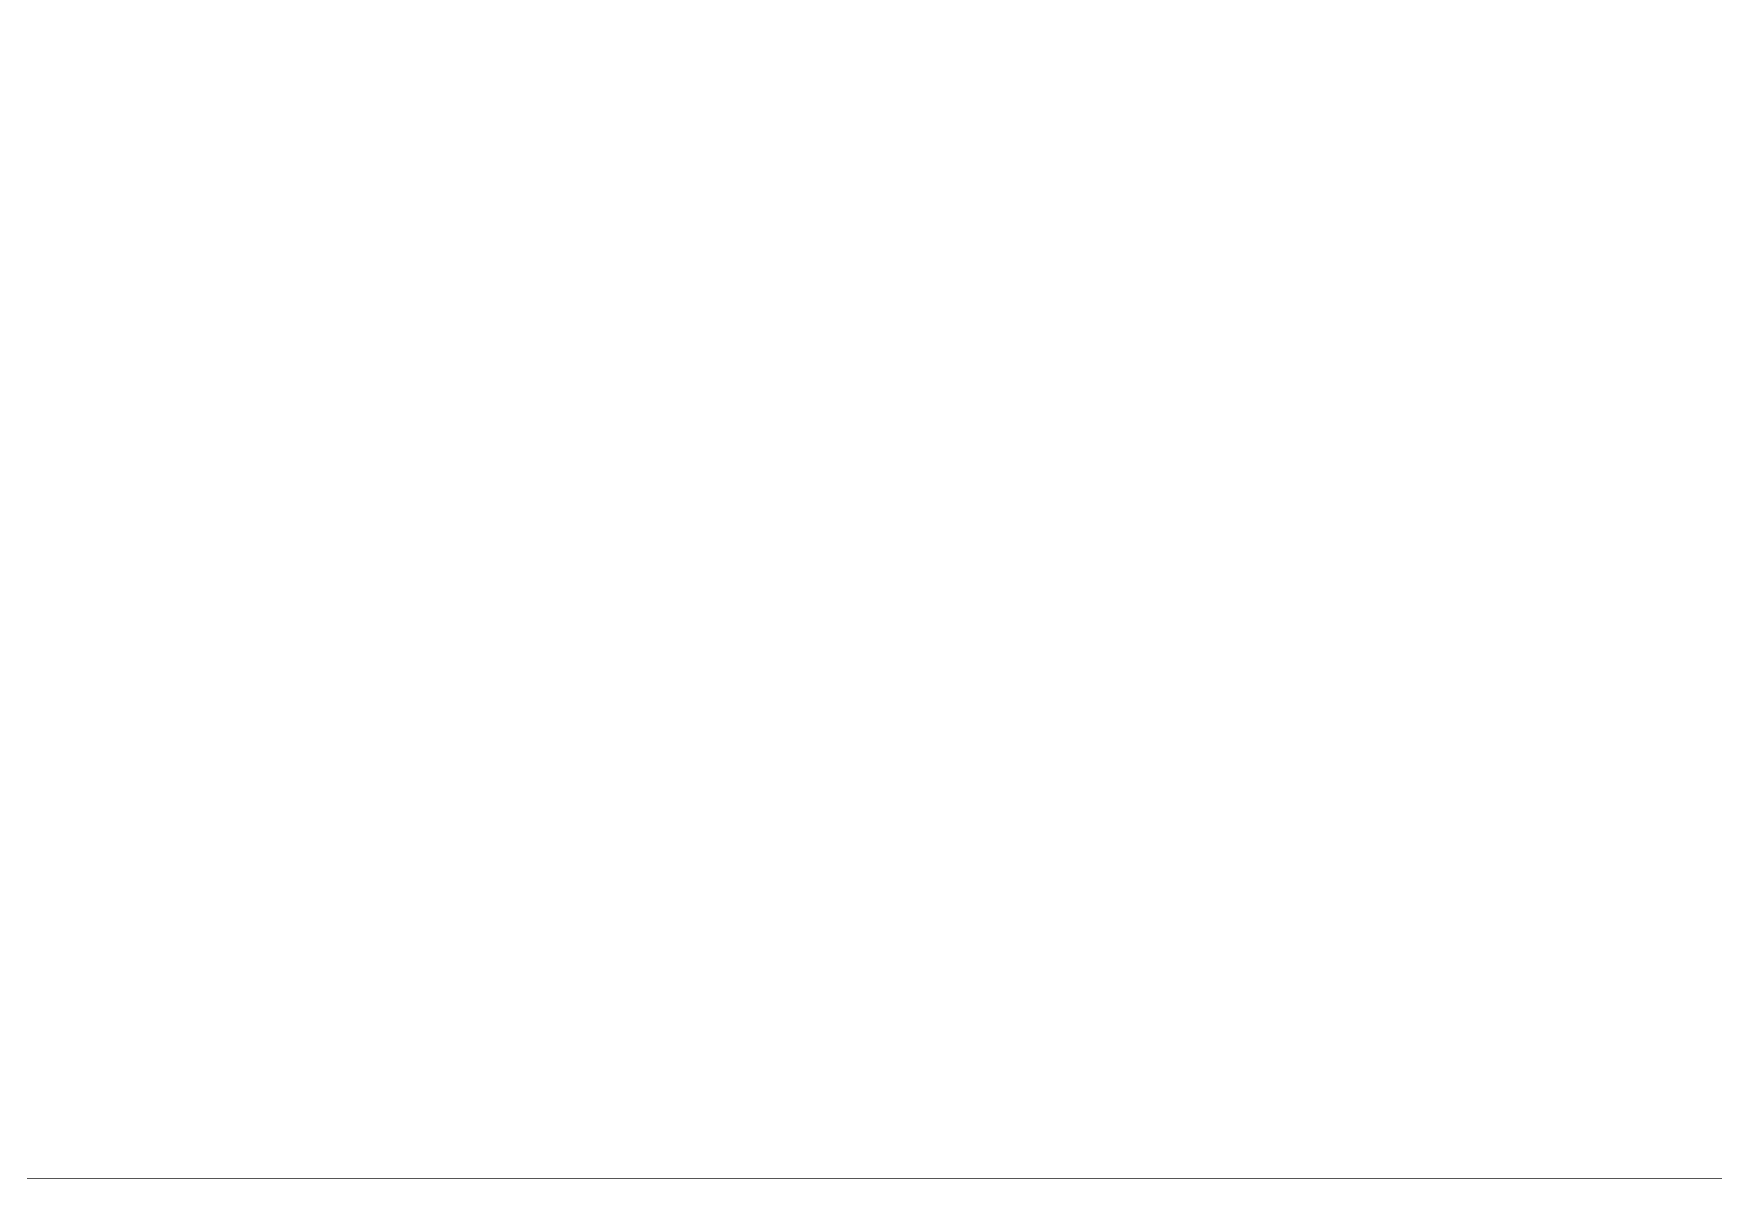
# Model space of a CAD drawing. Header units: millimetres. Extents: x 2163745 to 2518004, y -1043843 to -896215.
# Drawn here: x 2424799 to 2477343, y -1043843 to -1008084 of the extents above; entities that cross this region are included whole.
import ezdxf
from ezdxf.enums import TextEntityAlignment as Align

# ---------------------------------------------------------------- set-up
doc = ezdxf.new("R2010")
doc.units = ezdxf.units.MM
doc.header["$LTSCALE"] = 250
doc.header["$MEASUREMENT"] = 0
doc.linetypes.add('HIDDEN', pattern=[0.375, 0.25, -0.125])
doc.layers.get('0').update_dxf_attribs({"lineweight": 20})
doc.layers.get('DEFPOINTS').update_dxf_attribs({"color": 185, "lineweight": 20})
for name, color, linetype in [('BORDER', 3, 'Continuous'), ('CDC.03.BORDER', 3, 'Continuous'), ('CDC.05.STEEL', 4, 'Continuous'), ('CDC.06.TEXT', 2, 'Continuous'), ('CDC.10.HATCH', 9, 'Continuous'), ('CDC.11.NOTE', 8, 'Continuous'), ('KCS_BORDER', 3, 'Continuous'), ('KCS_DIM', 1, 'Continuous'), ('KCS_HATCH', 201, 'Continuous'), ('KCS_STEEL', 4, 'Continuous'), ('KCS_TEXT', 2, 'Continuous'), ('S-_DDIM----_D-', 12, 'Continuous')]:
    doc.layers.add(name, color=color, linetype=linetype)
doc.layers.add('TEXT', color=3, linetype='Continuous', lineweight=15)
doc.styles.add('ARIAL', font='arial.ttf', dxfattribs={"width": 0.85})
doc.styles.add('KCS_SMTEXT', font='arial.ttf', dxfattribs={"width": 0.7})
doc.dimstyles.new('KCS_DIM100', dxfattribs={"dimscale": 4, "dimtxt": 62.5, "dimasz": 40, "dimexe": 30, "dimexo": 0, "dimgap": 25, "dimtad": 1, "dimdec": 0, "dimzin": 13, "dimdsep": 46, "dimtxsty": 'KCS_SMTEXT', "dimblk": 'ARCHTICK', "dimcen": 0, "dimdle": 25, "dimclrd": 1, "dimclre": 1, "dimclrt": 2, "dimadec": 0, "dimazin": 0, "dimtfac": 1, "dimtdec": 0, "dimtix": 1, "dimtmove": 2, "dimatfit": 3, "dimfxl": 1, "dimtolj": 1, "dimtzin": 13, "dimarcsym": 0})

# ---------------------------------------------------------------- blocks, each defined once
blk = doc.blocks.new('_ARCHTICK')
at = {"color": 0, "linetype": 'ByBlock', "ltscale": 4, "const_width": 0.15}
blk.add_lwpolyline([(-0.5, -0.5), (0.5, 0.5)], dxfattribs=at)
blk = doc.blocks.new('*D394')
at = {"layer": 'DEFPOINTS', "color": 0, "transparency": 16777216}
for p in [(2429851, -1013245), (2431078, -1013245), (2431078, -1015463)]:
    blk.add_point(p, dxfattribs=at)
at = {"layer": 'KCS_DIM', "color": 1, "lineweight": -2, "transparency": 16777216}
for p, q in [((2431078, -1013245), (2429731, -1013245)), ((2429851, -1015563), (2429851, -1013145)), ((2431078, -1015463), (2429731, -1015463))]:
    blk.add_line(p, q, dxfattribs=at)
at = {"layer": 'KCS_DIM', "color": 1, "lineweight": -2, "transparency": 16777216, "xscale": 160, "yscale": 160, "zscale": 160}
for p, rotation in [((2429851, -1013245), 90), ((2429851, -1015463), 270)]:
    blk.add_blockref('_ARCHTICK', p, dxfattribs=dict(at, rotation=rotation))
at = {"layer": 'KCS_DIM', "color": 2, "transparency": 16777216, "insert": (2429621, -1014354), "char_height": 250, "attachment_point": 5, "rotation": 90, "style": 'KCS_SMTEXT'}
blk.add_mtext('\\A1;{\\C2;CAO}', dxfattribs=at)
blk = doc.blocks.new('*D395')
at = {"layer": 'DEFPOINTS', "color": 0, "transparency": 16777216}
for p in [(2430523, -1013245), (2431078, -1013245), (2431078, -1014156)]:
    blk.add_point(p, dxfattribs=at)
at = {"layer": 'KCS_DIM', "color": 1, "lineweight": -2, "transparency": 16777216}
for p, q in [((2431078, -1013245), (2430403, -1013245)), ((2430523, -1014256), (2430523, -1013145)), ((2431078, -1014156), (2430403, -1014156))]:
    blk.add_line(p, q, dxfattribs=at)
at = {"layer": 'KCS_DIM', "color": 1, "lineweight": -2, "transparency": 16777216, "xscale": 160, "yscale": 160, "zscale": 160}
for p, rotation in [((2430523, -1013245), 90), ((2430523, -1014156), 270)]:
    blk.add_blockref('_ARCHTICK', p, dxfattribs=dict(at, rotation=rotation))
at = {"layer": 'KCS_DIM', "color": 2, "transparency": 16777216, "insert": (2430190, -1012648), "char_height": 250, "attachment_point": 5, "rotation": 90, "style": 'KCS_SMTEXT'}
blk.add_mtext('\\A1;{\\C2;250 MIN}', dxfattribs=at)
blk = doc.blocks.new('*D396')
at = {"layer": 'DEFPOINTS', "color": 0, "transparency": 16777216}
for p in [(2431078, -1014552), (2430523, -1015463), (2431078, -1015463)]:
    blk.add_point(p, dxfattribs=at)
at = {"layer": 'KCS_DIM', "color": 1, "lineweight": -2, "transparency": 16777216}
for p, q in [((2431078, -1014552), (2430403, -1014552)), ((2430523, -1014452), (2430523, -1015563)), ((2431078, -1015463), (2430403, -1015463))]:
    blk.add_line(p, q, dxfattribs=at)
at = {"layer": 'KCS_DIM', "color": 1, "lineweight": -2, "transparency": 16777216, "xscale": 160, "yscale": 160, "zscale": 160}
for p, rotation in [((2430523, -1014552), 90), ((2430523, -1015463), 270)]:
    blk.add_blockref('_ARCHTICK', p, dxfattribs=dict(at, rotation=rotation))
at = {"layer": 'KCS_DIM', "color": 2, "transparency": 16777216, "insert": (2430190, -1016063), "char_height": 250, "attachment_point": 5, "rotation": 90, "style": 'KCS_SMTEXT'}
blk.add_mtext('\\A1;{\\C2;250 MIN}', dxfattribs=at)
blk = doc.blocks.new('*D397')
at = {"layer": 'DEFPOINTS', "color": 0, "transparency": 16777216}
for p in [(2430523, -1014156), (2431078, -1014156), (2431078, -1014552)]:
    blk.add_point(p, dxfattribs=at)
at = {"layer": 'KCS_DIM', "color": 1, "lineweight": -2, "transparency": 16777216}
for p, q in [((2430523, -1014652), (2430523, -1014056)), ((2431078, -1014156), (2430403, -1014156)), ((2431078, -1014552), (2430403, -1014552))]:
    blk.add_line(p, q, dxfattribs=at)
at = {"layer": 'KCS_DIM', "color": 1, "lineweight": -2, "transparency": 16777216, "xscale": 160, "yscale": 160, "zscale": 160}
for p, rotation in [((2430523, -1014156), 90), ((2430523, -1014552), 270)]:
    blk.add_blockref('_ARCHTICK', p, dxfattribs=dict(at, rotation=rotation))
at = {"layer": 'KCS_DIM', "color": 2, "transparency": 16777216, "insert": (2430175, -1014315), "char_height": 250, "attachment_point": 5, "rotation": 90, "style": 'KCS_SMTEXT'}
blk.add_mtext('\\A1;{\\C2;R}', dxfattribs=at)
blk = doc.blocks.new('*D398')
at = {"layer": 'DEFPOINTS', "color": 0, "transparency": 16777216}
for p in [(2439412, -1013245), (2440190, -1013245), (2440190, -1014156)]:
    blk.add_point(p, dxfattribs=at)
at = {"layer": 'KCS_DIM', "color": 1, "lineweight": -2, "transparency": 16777216}
for p, q in [((2440190, -1013245), (2439292, -1013245)), ((2439412, -1014256), (2439412, -1013145)), ((2440190, -1014156), (2439292, -1014156))]:
    blk.add_line(p, q, dxfattribs=at)
at = {"layer": 'KCS_DIM', "color": 1, "lineweight": -2, "transparency": 16777216, "xscale": 160, "yscale": 160, "zscale": 160}
for p, rotation in [((2439412, -1013245), 90), ((2439412, -1014156), 270)]:
    blk.add_blockref('_ARCHTICK', p, dxfattribs=dict(at, rotation=rotation))
at = {"layer": 'KCS_DIM', "color": 2, "transparency": 16777216, "insert": (2439076, -1012588), "char_height": 250, "attachment_point": 5, "rotation": 90, "style": 'KCS_SMTEXT'}
blk.add_mtext('\\A1;{\\C2;250 MIN}', dxfattribs=at)
blk = doc.blocks.new('*D399')
at = {"layer": 'DEFPOINTS', "color": 0, "transparency": 16777216}
for p in [(2440190, -1014552), (2439412, -1015463), (2440190, -1015463)]:
    blk.add_point(p, dxfattribs=at)
at = {"layer": 'KCS_DIM', "color": 1, "lineweight": -2, "transparency": 16777216}
for p, q in [((2440190, -1014552), (2439292, -1014552)), ((2439412, -1014452), (2439412, -1015563)), ((2440190, -1015463), (2439292, -1015463))]:
    blk.add_line(p, q, dxfattribs=at)
at = {"layer": 'KCS_DIM', "color": 1, "lineweight": -2, "transparency": 16777216, "xscale": 160, "yscale": 160, "zscale": 160}
for p, rotation in [((2439412, -1014552), 90), ((2439412, -1015463), 270)]:
    blk.add_blockref('_ARCHTICK', p, dxfattribs=dict(at, rotation=rotation))
at = {"layer": 'KCS_DIM', "color": 2, "transparency": 16777216, "insert": (2439076, -1016199), "char_height": 250, "attachment_point": 5, "rotation": 90, "style": 'KCS_SMTEXT'}
blk.add_mtext('\\A1;{\\C2;250 MIN}', dxfattribs=at)
blk = doc.blocks.new('*D400')
at = {"layer": 'DEFPOINTS', "color": 0, "transparency": 16777216}
for p in [(2439412, -1014156), (2440190, -1014156), (2440190, -1014552)]:
    blk.add_point(p, dxfattribs=at)
at = {"layer": 'KCS_DIM', "color": 1, "lineweight": -2, "transparency": 16777216}
for p, q in [((2439412, -1014652), (2439412, -1014056)), ((2440190, -1014156), (2439292, -1014156)), ((2440190, -1014552), (2439292, -1014552))]:
    blk.add_line(p, q, dxfattribs=at)
at = {"layer": 'KCS_DIM', "color": 1, "lineweight": -2, "transparency": 16777216, "xscale": 160, "yscale": 160, "zscale": 160}
for p, rotation in [((2439412, -1014156), 90), ((2439412, -1014552), 270)]:
    blk.add_blockref('_ARCHTICK', p, dxfattribs=dict(at, rotation=rotation))
at = {"layer": 'KCS_DIM', "color": 2, "transparency": 16777216, "insert": (2439065, -1014317), "char_height": 250, "attachment_point": 5, "rotation": 90, "style": 'KCS_SMTEXT'}
blk.add_mtext('\\A1;{\\C2;R}', dxfattribs=at)
blk = doc.blocks.new('*D401')
at = {"layer": 'DEFPOINTS', "color": 0, "transparency": 16777216}
for p in [(2438660, -1013245), (2440190, -1013245), (2440190, -1015463)]:
    blk.add_point(p, dxfattribs=at)
at = {"layer": 'KCS_DIM', "color": 1, "lineweight": -2, "transparency": 16777216}
for p, q in [((2440190, -1013245), (2438540, -1013245)), ((2438660, -1015563), (2438660, -1013145)), ((2440190, -1015463), (2438540, -1015463))]:
    blk.add_line(p, q, dxfattribs=at)
at = {"layer": 'KCS_DIM', "color": 1, "lineweight": -2, "transparency": 16777216, "xscale": 160, "yscale": 160, "zscale": 160}
for p, rotation in [((2438660, -1013245), 90), ((2438660, -1015463), 270)]:
    blk.add_blockref('_ARCHTICK', p, dxfattribs=dict(at, rotation=rotation))
at = {"layer": 'KCS_DIM', "color": 2, "transparency": 16777216, "insert": (2438431, -1014354), "char_height": 250, "attachment_point": 5, "rotation": 90, "style": 'KCS_SMTEXT'}
blk.add_mtext('\\A1;{\\C2;CAO}', dxfattribs=at)
blk = doc.blocks.new('*D402')
at = {"layer": 'DEFPOINTS', "color": 0, "transparency": 16777216}
for p in [(2431078, -1019577), (2430475, -1020488), (2431078, -1020488)]:
    blk.add_point(p, dxfattribs=at)
at = {"layer": 'KCS_DIM', "color": 1, "lineweight": -2, "transparency": 16777216}
for p, q in [((2431078, -1019577), (2430355, -1019577)), ((2430475, -1019477), (2430475, -1020588)), ((2431078, -1020488), (2430355, -1020488))]:
    blk.add_line(p, q, dxfattribs=at)
at = {"layer": 'KCS_DIM', "color": 1, "lineweight": -2, "transparency": 16777216, "xscale": 160, "yscale": 160, "zscale": 160}
for p, rotation in [((2430475, -1019577), 90), ((2430475, -1020488), 270)]:
    blk.add_blockref('_ARCHTICK', p, dxfattribs=dict(at, rotation=rotation))
at = {"layer": 'KCS_DIM', "color": 2, "transparency": 16777216, "insert": (2430190, -1021229), "char_height": 250, "attachment_point": 5, "rotation": 90, "style": 'KCS_SMTEXT'}
blk.add_mtext('\\A1;{\\C2;250 MIN}', dxfattribs=at)
blk = doc.blocks.new('*D403')
at = {"layer": 'DEFPOINTS', "color": 0, "transparency": 16777216}
for p in [(2430475, -1019181), (2431078, -1019181), (2431078, -1019577)]:
    blk.add_point(p, dxfattribs=at)
at = {"layer": 'KCS_DIM', "color": 1, "lineweight": -2, "transparency": 16777216}
for p, q in [((2431078, -1019181), (2430355, -1019181)), ((2430475, -1019677), (2430475, -1019081)), ((2431078, -1019577), (2430355, -1019577))]:
    blk.add_line(p, q, dxfattribs=at)
at = {"layer": 'KCS_DIM', "color": 1, "lineweight": -2, "transparency": 16777216, "xscale": 160, "yscale": 160, "zscale": 160}
for p, rotation in [((2430475, -1019181), 90), ((2430475, -1019577), 270)]:
    blk.add_blockref('_ARCHTICK', p, dxfattribs=dict(at, rotation=rotation))
at = {"layer": 'KCS_DIM', "color": 2, "transparency": 16777216, "insert": (2430165, -1019324), "char_height": 250, "attachment_point": 5, "rotation": 90, "style": 'KCS_SMTEXT'}
blk.add_mtext('\\A1;{\\C2;R}', dxfattribs=at)
blk = doc.blocks.new('*D404')
at = {"layer": 'DEFPOINTS', "color": 0, "transparency": 16777216}
for p in [(2430475, -1018270), (2431078, -1018270), (2431078, -1019181)]:
    blk.add_point(p, dxfattribs=at)
at = {"layer": 'KCS_DIM', "color": 1, "lineweight": -2, "transparency": 16777216}
for p, q in [((2431078, -1018270), (2430355, -1018270)), ((2430475, -1019281), (2430475, -1018170)), ((2431078, -1019181), (2430355, -1019181))]:
    blk.add_line(p, q, dxfattribs=at)
at = {"layer": 'KCS_DIM', "color": 1, "lineweight": -2, "transparency": 16777216, "xscale": 160, "yscale": 160, "zscale": 160}
for p, rotation in [((2430475, -1018270), 90), ((2430475, -1019181), 270)]:
    blk.add_blockref('_ARCHTICK', p, dxfattribs=dict(at, rotation=rotation))
at = {"layer": 'KCS_DIM', "color": 2, "transparency": 16777216, "insert": (2430167, -1017590), "char_height": 250, "attachment_point": 5, "rotation": 90, "style": 'KCS_SMTEXT'}
blk.add_mtext('\\A1;{\\C2;250 MIN}', dxfattribs=at)
blk = doc.blocks.new('*D405')
at = {"layer": 'DEFPOINTS', "color": 0, "transparency": 16777216}
for p in [(2429930, -1018270), (2431078, -1018270), (2431078, -1020488)]:
    blk.add_point(p, dxfattribs=at)
at = {"layer": 'KCS_DIM', "color": 1, "lineweight": -2, "transparency": 16777216}
for p, q in [((2431078, -1018270), (2429810, -1018270)), ((2429930, -1020588), (2429930, -1018170)), ((2431078, -1020488), (2429810, -1020488))]:
    blk.add_line(p, q, dxfattribs=at)
at = {"layer": 'KCS_DIM', "color": 1, "lineweight": -2, "transparency": 16777216, "xscale": 160, "yscale": 160, "zscale": 160}
for p, rotation in [((2429930, -1018270), 90), ((2429930, -1020488), 270)]:
    blk.add_blockref('_ARCHTICK', p, dxfattribs=dict(at, rotation=rotation))
at = {"layer": 'KCS_DIM', "color": 2, "transparency": 16777216, "insert": (2429701, -1019379), "char_height": 250, "attachment_point": 5, "rotation": 90, "style": 'KCS_SMTEXT'}
blk.add_mtext('\\A1;{\\C2;CAO}', dxfattribs=at)

msp = doc.modelspace()

# ---------------------------------------------------------------- hatches: boundary and pattern name
at = {"layer": 'CDC.10.HATCH', "ltscale": 30}
h = msp.add_hatch(dxfattribs=at)
h.set_pattern_fill('BT-01', color=256, scale=50, style=0, pattern_type=2)
h.set_pattern_definition([(50, (2090784.88, -1152545.53), (358.6301, -31.37607), [37.5, -412.5]), (355, (2090784.88, -1152545.53), (-69.37567, 376.09607), [30, -330]), (100.4514, (2090814.76, -1152548.15), (289.2547, 344.71977), [31.8701, -350.57106]), (46.1842, (2090784.9, -1152445.53), (533.62052, -82.7595), [56.25, -618.75]), (96.6356, (2090829.35, -1152452.43), (467.33135, 487.05894), [47.80514, -525.8565]), (351.1842, (2090784.9, -1152445.53), (467.331, 487.0593), [45, -495]), (21, (2090834.88, -1152470.53), (298.45353, -201.30945), [37.5, -412.5]), (326, (2090834.88, -1152470.53), (121.65767, 362.57502), [30, -330]), (71.4514, (2090859.75, -1152487.3), (420.1113, 161.26525), [31.8701, -350.57106]), (37.5, (2090784.88, -1152545.53), (6.079928, 166.446927), [0, -326, 0, -335, 0, -331.25]), (7.5, (2090784.88, -1152545.53), (131.53477, 197.205856), [0, -191, 0, -318.5, 0, -126.25]), (327.5, (2090673.38, -1152545.53), (266.91122, -11.277436), [0, -125, 0, -390, 0, -517.5]), (317.5, (2090623.38, -1152545.53), (291.59308, 50.05249), [0, -162.5, 0, -259, 0, -367.5]), (45, (2090784.88, -1152545.53), (-150.26019, 150.26019), []), (45, (2090784.88, -1152484.28), (-150.26019, 150.26019), [])])
h.paths.add_polyline_path([(2472027.6, -1009316.8), (2471575, -1008971.6), (2467890.9, -1008971.6), (2467891, -1009389.5), (2467978.2, -1009389.5), (2467794.6, -1009681), (2467891, -1009681), (2467891, -1010131.7), (2472027.6, -1010131.7), (2472027.6, -1009633.8), (2472027.6, -1009633.8)])
h.paths.add_polyline_path([(2472027.6, -1008971.6), (2471575, -1008971.6), (2472027.6, -1009316.8)], flags=17)
at = {"layer": 'CDC.10.HATCH'}
h = msp.add_hatch(dxfattribs=at)
h.set_pattern_fill('AR-CONC', color=256, scale=1.933578, style=0)
h.set_pattern_definition([(50, (2411534.56, -1060041.55), (352.2683, -30.8195), [36.8347, -405.1813]), (355, (2411534.56, -1060041.55), (-68.1448, 369.423), [29.4677, -324.145]), (100.451, (2411563.9, -1060044.12), (284.1248, 338.6018), [31.3046, -344.351]), (46.1842, (2411534.56, -1059943.32), (524.1525, -81.2921), [55.252, -607.772]), (96.6356, (2411578.24, -1059950.1), (459.0397, 478.4167), [46.957, -516.5264]), (351.184, (2411534.56, -1059943.3), (459.0404, 478.416), [44.2016, -486.2176]), (21, (2411583.67, -1059967.88), (293.1592, -197.7384), [36.8347, -405.1813]), (326, (2411583.67, -1059967.88), (119.499, 356.1418), [29.4677, -324.145]), (71.4514, (2411608.1, -1059984.36), (412.6575, 158.4043), [31.3046, -344.351]), (37.5, (2411534.56, -1060041.55), (5.97206, 163.49379), [0, -320.21603, 0, -329.05635, 0, -325.3729]), (7.5, (2411534.56, -1060041.55), (129.20105, 193.707), [0, -187.61123, 0, -312.8491, 0, -124.01004]), (327.5, (2411425.04, -1060041.55), (262.17503, -11.07697), [0, -122.7822, 0, -383.08053, 0, -508.3184]), (317.5, (2411375.92, -1060041.55), (286.41937, 49.1641), [0, -159.6169, 0, -254.40476, 0, -360.9797])])
h.paths.add_polyline_path([(2470378.2, -1010398.3), (2470522.3, -1010180), (2467891, -1010180), (2467891, -1010398.3)])
h.paths.add_polyline_path([(2473558.3, -1010398.3), (2473364.8, -1010180), (2470522.3, -1010180), (2470378.2, -1010398.3)])
h.paths.add_polyline_path([(2473364.8, -1010180), (2473558.3, -1010398.3), (2474147.1, -1010398.3), (2474084, -1010180)])
h.paths.add_polyline_path([(2474084, -1010180), (2474147.1, -1010398.3), (2474432, -1010398.3), (2474432, -1010180)])
h.paths.add_polyline_path([(2474432, -1010180), (2474432, -1010398.3), (2476757.8, -1010398.3), (2476757.8, -1010180)])

# ---------------------------------------------------------------- linework, layer by layer
at = {"layer": 'BORDER', "color": 6, "ltscale": 2}
msp.add_lwpolyline([(2175289.6, -974565.3), (2518003.6, -974565.3), (2518003.6, -1043842.6), (2175289.6, -1043842.6)], close=True, dxfattribs=at)
at = {"layer": 'CDC.03.BORDER'}
for p, q in [((2467890.9, -1008971.6), (2476757.6, -1008971.6)), ((2472027.6, -1008971.6), (2472027.6, -1010131.7)), ((2467890.9, -1010131.7), (2476757.8, -1010131.7)), ((2467890.9, -1010180), (2476757.8, -1010180)), ((2467890.9, -1010224.5), (2476757.8, -1010224.5))]:
    msp.add_line(p, q, dxfattribs=at)
for points in [[(2467891, -1010599.5), (2467891, -1009681), (2467794.6, -1009681), (2467978.2, -1009389.5), (2467891, -1009389.5), (2467890.8, -1008871.9)], [(2476757.8, -1010599.5), (2476757.8, -1009681), (2476661.4, -1009681), (2476844.9, -1009389.5), (2476757.8, -1009389.5), (2476757.6, -1008871.9)], [(2467775.2, -1010409.5), (2472391.2, -1010409.5), (2472391.2, -1010313.1), (2472682.7, -1010496.6), (2472682.7, -1010409.5), (2476866.5, -1010409.2)]]:
    msp.add_lwpolyline(points, dxfattribs=at)
for points, const_width in [([(2471611.9, -1009633.8, 1), (2471643.4, -1009633.8, 1)], 31.5), ([(2471990.2, -1009634.8, 1), (2472065.1, -1009632.7, 1)], 45), ([(2472445.6, -1009633.8, -1), (2472409.6, -1009633.8, -1)], 36)]:
    msp.add_lwpolyline(points, format="xyb", close=True, dxfattribs=dict(at, const_width=const_width))
at = {"layer": 'CDC.05.STEEL'}
for p, q in [((2472027.6, -1009068.2), (2476757.6, -1009068.2)), ((2472027.6, -1009162.6), (2476757.6, -1009162.6)), ((2471627.6, -1009633.8), (2472027.6, -1009604.8)), ((2471627.6, -1009633.8), (2472027.6, -1009662.8)), ((2472427.6, -1009633.8), (2472027.6, -1009604.8)), ((2472427.6, -1009633.8), (2472027.6, -1009662.8)), ((2472027.6, -1009940.7), (2476757.6, -1009940.7)), ((2472027.6, -1010035), (2476757.6, -1010035))]:
    msp.add_line(p, q, dxfattribs=at)
for points, const_width in [([(2472269.9, -1009233.7, 1), (2472327.9, -1009233.7, 1)], 87), ([(2473121.6, -1009233.7, 1), (2473179.6, -1009233.7, 1)], 87), ([(2473991.3, -1009233.7, 1), (2474049.3, -1009233.7, 1)], 87), ([(2474860.4, -1009233.7, 1), (2474918.4, -1009233.7, 1)], 87), ([(2475724, -1009233.7, 1), (2475782, -1009233.7, 1)], 87), ([(2476601.4, -1009233.7, 1), (2476659.4, -1009233.7, 1)], 87), ([(2472251.8, -1009871.5, 1), (2472309.8, -1009871.5, 1)], 58), ([(2473121.9, -1009871.5, 1), (2473179.9, -1009871.5, 1)], 58), ([(2473992, -1009871.5, 1), (2474050, -1009871.5, 1)], 58), ([(2474861.6, -1009871.5, 1), (2474919.6, -1009871.5, 1)], 58), ([(2475732, -1009871.5, 1), (2475790, -1009871.5, 1)], 58), ([(2476604, -1009871.5, 1), (2476662, -1009871.5, 1)], 58)]:
    msp.add_lwpolyline(points, format="xyb", close=True, dxfattribs=dict(at, const_width=const_width))
at = {"layer": 'CDC.11.NOTE'}
for p, q in [((2474329.5, -1009061), (2474534.5, -1009266.1)), ((2474432, -1011335.3), (2474432, -1009163.5)), ((2469728, -1011335.3), (2470795.6, -1009717.5)), ((2474329.5, -1009839.1), (2474534.5, -1010044.2)), ((2473169.6, -1009911.6), (2474432, -1011335.3)), ((2474432, -1011335.3), (2474020.3, -1009911.6))]:
    msp.add_line(p, q, dxfattribs=at)
for points in [[(2472027.6, -1009633.8), (2470663.2, -1008124.2), (2464374.6, -1008124.2)], [(2471355, -1010350), (2470279.9, -1011979.2), (2465106.4, -1011979.2)], [(2469728, -1011335.3), (2465106.4, -1011335.3)], [(2477324.4, -1011335.3), (2474432, -1011335.3)]]:
    msp.add_lwpolyline(points, dxfattribs=at)
at = {"layer": 'KCS_BORDER'}
for p, q in [((2431722.6, -1013115.8), (2435567.5, -1013115.8)), ((2440445.5, -1013115.8), (2444429.3, -1013115.8)), ((2431722.6, -1015591.7), (2435567.5, -1015591.7)), ((2440445.5, -1015591.7), (2444429.3, -1015591.7)), ((2431884.1, -1018141.1), (2435775.3, -1018141.1)), ((2431884.1, -1020616.9), (2435775.3, -1020616.9))]:
    msp.add_line(p, q, dxfattribs=at)
at = {"layer": 'KCS_BORDER', "color": 9}
for p, q in [((2429352.1, -1023461), (2429352.1, -1029379.6)), ((2442414.2, -1023461), (2429352.1, -1023461)), ((2431481.6, -1023461), (2431481.6, -1029379.6)), ((2433793.1, -1023461), (2433793.1, -1029379.6)), ((2436092, -1023451.1), (2436092, -1029369.7)), ((2440007.4, -1023461), (2440007.4, -1029379.6)), ((2440883.2, -1023461), (2440883.2, -1029379.6)), ((2442414.2, -1023461), (2442414.2, -1029379.6)), ((2442414.2, -1024427.9), (2429352.1, -1024427.9)), ((2440883.2, -1025658.5), (2429352.1, -1025658.5)), ((2440883.2, -1026793.4), (2429352.1, -1026793.4)), ((2440883.2, -1028063.9), (2429352.1, -1028063.9)), ((2442414.2, -1029379.6), (2429352.1, -1029379.6))]:
    msp.add_line(p, q, dxfattribs=at)
at = {"layer": 'KCS_BORDER', "color": 1}
for points in [[(2431722.6, -1015691.7), (2431722.6, -1014478.7), (2431622.6, -1014478.7), (2431822.6, -1014228.7), (2431722.6, -1014228.7), (2431722.6, -1013015.8)], [(2435567.5, -1015691.7), (2435567.5, -1014478.7), (2435467.5, -1014478.7), (2435667.5, -1014228.7), (2435567.5, -1014228.7), (2435567.5, -1013015.8)], [(2440445.5, -1015691.7), (2440445.5, -1014478.7), (2440345.5, -1014478.7), (2440545.5, -1014228.7), (2440445.5, -1014228.7), (2440445.5, -1013015.8)], [(2444429.3, -1015691.7), (2444429.3, -1014478.7), (2444329.3, -1014478.7), (2444529.3, -1014228.7), (2444429.3, -1014228.7), (2444429.3, -1013015.8)], [(2431884.1, -1020716.9), (2431884.1, -1019504), (2431784.1, -1019504), (2431984.1, -1019254), (2431884.1, -1019254), (2431884.1, -1018041.1)], [(2435775.3, -1020716.9), (2435775.3, -1019504), (2435675.3, -1019504), (2435875.3, -1019254), (2435775.3, -1019254), (2435775.3, -1018041.1)]]:
    msp.add_lwpolyline(points, dxfattribs=at)
at = {"layer": 'KCS_BORDER'}
for centre in [(2433413.5, -1014353.7), (2442275.3, -1014353.7), (2433621.3, -1019379)]:
    msp.add_circle(centre, 198.1, dxfattribs=at)
at = {"layer": 'KCS_HATCH', "linetype": 'HIDDEN'}
for points in [[(2427559.1, -1011079.7), (2427559.1, -1029655.9)], [(2396099, -1029655.9), (2446610.4, -1029655.9)]]:
    msp.add_lwpolyline(points, dxfattribs=at)
at = {"layer": 'KCS_STEEL'}
for points in [[(2435567.5, -1013244.6), (2431722.6, -1013244.6)], [(2433066.9, -1015462.9), (2433066.9, -1013244.6)], [(2433760.1, -1015462.9), (2433760.1, -1013244.6)], [(2444429.3, -1013244.6), (2440445.5, -1013244.6)], [(2441928.7, -1015462.9), (2441928.7, -1013244.6)], [(2442275.3, -1014009.3), (2442275.3, -1013244.6)], [(2442621.9, -1015462.9), (2442621.9, -1013244.6)], [(2434691.7, -1014009.3), (2432122.1, -1014009.3)], [(2442275.3, -1014864), (2440927.3, -1013732.4)], [(2442275.3, -1013843.5), (2440927.3, -1014975)], [(2443543.7, -1014009.3), (2441166.2, -1014009.3)], [(2442275.3, -1014864), (2443545.5, -1013732.4)], [(2442275.3, -1013843.5), (2443545.5, -1014975)], [(2434691.7, -1014698.1), (2432131.5, -1014698.1)], [(2443552.7, -1014698.1), (2441166.2, -1014698.1)], [(2442275.3, -1014698.1), (2442275.3, -1015462.9)], [(2435567.5, -1015462.9), (2431722.6, -1015462.9)], [(2444429.3, -1015462.9), (2440445.5, -1015462.9)], [(2435775.3, -1018269.8), (2431884.1, -1018269.8)], [(2433274.7, -1020488.2), (2433274.7, -1018269.8)], [(2433621.3, -1019034.6), (2433621.3, -1018269.8)], [(2433967.9, -1020488.2), (2433967.9, -1018269.8)], [(2434325.1, -1018356.3), (2433823.9, -1018356.3), (2432686.9, -1020346.7)], [(2434325.1, -1020401.7), (2433823.9, -1020401.7), (2432686.9, -1018411.3)], [(2432917.4, -1018356.3), (2433418.7, -1018356.3), (2434555.7, -1020346.7)], [(2432917.4, -1020401.7), (2433418.7, -1020401.7), (2434555.7, -1018411.3)], [(2434802.7, -1019034.6), (2432512.1, -1019034.6)], [(2434802.7, -1019723.4), (2432512.1, -1019723.4)], [(2433621.3, -1019723.4), (2433621.3, -1020488.2)], [(2435775.3, -1020488.2), (2431884.1, -1020488.2)]]:
    msp.add_lwpolyline(points, dxfattribs=at)
at = {"layer": 'S-_DDIM----_D-', "color": 1}
for p, q in [((2442718.2, -1014238), (2443583.2, -1012950.5)), ((2443583.2, -1012950.5), (2444061.2, -1012950.5)), ((2434565.9, -1014062.9), (2434975.3, -1014353.7)), ((2443352.3, -1014009.3), (2443837.1, -1014353.7)), ((2434567.9, -1014656), (2434975.3, -1014353.7)), ((2434975.3, -1014353.7), (2435325.8, -1014353.7)), ((2443372.9, -1014698.1), (2443837.1, -1014353.7)), ((2443837.1, -1014353.7), (2444187.7, -1014353.7)), ((2434555.7, -1018411.3), (2434929.1, -1017975.8)), ((2434929.1, -1017975.8), (2435407.1, -1017975.8)), ((2434698.3, -1019034.6), (2435183, -1019379)), ((2434718.8, -1019723.4), (2435183, -1019379)), ((2435183, -1019379), (2435533.6, -1019379))]:
    msp.add_line(p, q, dxfattribs=at)
at = {"layer": 'TEXT'}
for p, q in [((2433066.9, -1015462.9), (2432833.8, -1015962.2)), ((2433760.1, -1015462.9), (2433527.1, -1015962.2)), ((2441928.7, -1015462.9), (2441695.7, -1015962.2)), ((2442275.3, -1015462.9), (2442042.3, -1015962.2)), ((2442621.9, -1015462.9), (2442388.9, -1015962.2)), ((2433527.1, -1015962.2), (2431777.4, -1015962.2)), ((2442388.9, -1015962.2), (2440639.2, -1015962.2)), ((2432634.2, -1016310.7), (2432735.8, -1016402)), ((2441483.8, -1016266.7), (2441585.4, -1016358)), ((2433274.7, -1020488.2), (2433041.6, -1020987.4)), ((2433621.3, -1020488.2), (2433388.2, -1020987.4)), ((2433967.9, -1020488.2), (2433734.9, -1020987.4)), ((2433734.9, -1020987.4), (2431985.2, -1020987.4))]:
    msp.add_line(p, q, dxfattribs=at)

# ---------------------------------------------------------------- texts
at = {"layer": 'CDC.06.TEXT', "style": 'ARIAL', "width": 0.75}
for s, p in [('CUNG CẤP BỞI NHÀ THẦU DO CHỦ ĐẦU TƯ CHỌN', (2464357.6, -1008400.5)), ('PHẦN BÊTÔNG ĐĂ THI CÔNG ', (2465145.6, -1011111.4)), ('CỐT THÉP CHỊU LỰC', (2474603.3, -1011103.3)), ('LỚP LÓT, CHỐNG THẤM ...', (2465145.6, -1011765.8)), ('GHI CHÚ: QUÉT SIKA LIÊN KẾT (HOẶC TƯƠNG ĐƯƠNG) TRƯỚC KHI ĐỔ BÊ TÔNG LẦN 2', (2459273.4, -1012677.5))]:
    msp.add_text(s, height=250, dxfattribs=at).set_placement(p, align=Align.MIDDLE_LEFT)
at = {"layer": 'KCS_TEXT', "color": 2, "style": 'ARIAL', "width": 0.8}
msp.add_text('CHI TIẾT LỖ TRÊN DẦM', height=250, dxfattribs=at).set_placement((2432936.3, -1012095.6), align=Align.CENTER)
at = {"layer": 'KCS_TEXT', "color": 2, "style": 'ARIAL'}
for s, width, p in [('b', 0.7, (2443682.4, -1012831)), ('c', 0.8, (2435090.8, -1014304.1)), ('c', 0.7, (2443952.6, -1014304.1)), ('80<R<100', 0.8, (2431949.9, -1016397.6)), ('a', 0.8, (2432020.3, -1015905.9)), ('100<R<150', 0.7, (2440784, -1016325.3)), ('a', 0.7, (2440882.2, -1015905.9)), ('b', 0.7, (2435028.4, -1017856.3)), ('c', 0.7, (2435298.6, -1019329.4)), ('a', 0.7, (2432228.1, -1020931.2)), ('R>150', 0.7, (2432033, -1021366.7))]:
    msp.add_text(s, height=250, dxfattribs=dict(at, width=width)).set_placement(p)
at = {"layer": 'KCS_TEXT', "color": 3, "linetype": 'ByBlock', "style": 'ARIAL', "width": 0.8}
for s, p in [('LOẠI A', (2432668.8, -1017267.5)), ('LOẠI B', (2441667, -1017267.5)), ('LOẠI C', (2432668.8, -1021930))]:
    msp.add_text(s, height=350, dxfattribs=at).set_placement(p)
at = {"layer": 'KCS_TEXT', "color": 2, "insert": (2429690.8, -1022365.7), "char_height": 250, "width": 11075, "attachment_point": 1, "line_spacing_factor": 0.85, "style": 'ARIAL'}
msp.add_mtext('TRỪ KHI ĐƯỢC THỂ HIỆN TRÊN BẢN VẼ, CỐT THÉP GIA CƯỜNG CHO LỖ MỞ TRÊN DẦM ĐƯỢC LẤY THEO BẢNG SAU:', dxfattribs=at)
at = {"layer": 'TEXT', "style": 'ARIAL'}
for s, width, p in [('VỊ TRÍ', 0.7, (2441286.2, -1024079.1)), ('CÙNG DK VÀ KHOẢNG CÁCH', 0.65, (2436399, -1025090.8)), ('CÙNG DK VÀ KHOẢNG CÁCH', 0.65, (2436399, -1026225.7)), ('CÙNG DK VÀ KHOẢNG CÁCH', 0.65, (2436399, -1027496.1)), ('CÙNG DK VÀ KHOẢNG CÁCH', 0.65, (2436399, -1028811.8))]:
    msp.add_text(s, height=250, dxfattribs=dict(at, width=width)).set_placement(p)
at = {"layer": 'TEXT', "char_height": 250, "width": 3162.511, "attachment_point": 7, "style": 'ARIAL'}
for s, insert in [('KÍCH THƯỚC^J        LỖ', (2429555.1, -1024290.6)), ('THÉP PHƯƠNG ^J     NGANG', (2431599.5, -1024315.4)), ('THÉP ĐAI', (2437290.9, -1024145)), ('LOẠI', (2440153.1, -1024113.7)), ('150mm', (2429762.2, -1025098.9)), ('2{\\Fvntxt|c0;x}n  - D10', (2431870.5, -1025178.9)), ('2{\\Fvntxt|c0;x}2 - D10', (2434052, -1025178.9)), ('b', (2440369.7, -1024951.2)), ('200mm', (2429762.2, -1026314.7)), ('2{\\Fvntxt|c0;x}n  - D10', (2431870.5, -1026409.5)), ('4{\\Fvntxt|c0;x}2 - D10', (2434052, -1026313.7)), ('c', (2440369.7, -1026086.1)), ('c', (2440369.7, -1027356.6)), ('250mm', (2429762.2, -1027585.2)), ('2{\\Fvntxt|c0;x}n  - D16', (2431870.5, -1027544.4)), ('4{\\Fvntxt|c0;x}2 - D16', (2434052, -1027584.2)), ('300mm', (2429762.2, -1028900.9)), ('2{\\Fvntxt|c0;x}n  - D18', (2431908, -1028852.3)), ('4{\\Fvntxt|c0;x}2 - D18', (2434052, -1028899.9)), ('c', (2440369.7, -1028672.3))]:
    msp.add_mtext(s, dxfattribs=dict(at, insert=insert))
at = {"layer": 'TEXT', "char_height": 250, "attachment_point": 7, "line_spacing_factor": 0.85, "style": 'ARIAL'}
for s, insert, width in [('THÉP PHƯƠNG ^J        CHÉO', (2433852.2, -1024341.3), 3162.511), ('XEM BẢN VẼ KIẾN TRÚC VÀ BẢN VẼ THIẾT BỊ', (2441112.3, -1027871), 1433.941)]:
    msp.add_mtext(s, dxfattribs=dict(at, insert=insert, width=width))

# ---------------------------------------------------------------- dimensions: what is measured, and where the dimension line sits
at = {"layer": 'KCS_DIM'}
for base, p1, p2, text, picture, middle in [((2430522.9, -1013244.6), (2431077.7, -1014155.7), (2431077.7, -1013244.6), '{\\C2;250 MIN}', '*D395', (2430189.8, -1012647.6)), ((2439412.3, -1013244.6), (2440190.4, -1014155.7), (2440190.4, -1013244.6), '{\\C2;250 MIN}', '*D398', (2439076.4, -1012587.9)), ((2430522.9, -1014155.7), (2431077.7, -1014551.8), (2431077.7, -1014155.7), '{\\C2;R}', '*D397', (2430175.1, -1014315.2)), ((2439412.3, -1014155.7), (2440190.4, -1014551.8), (2440190.4, -1014155.7), '{\\C2;R}', '*D400', (2439064.5, -1014316.9)), ((2430522.9, -1015462.9), (2431077.7, -1014551.8), (2431077.7, -1015462.9), '{\\C2;250 MIN}', '*D396', (2430189.8, -1016062.9)), ((2439412.3, -1015462.9), (2440190.4, -1014551.8), (2440190.4, -1015462.9), '{\\C2;250 MIN}', '*D399', (2439076.4, -1016198.8)), ((2430475.3, -1018269.8), (2431077.7, -1019180.9), (2431077.7, -1018269.8), '{\\C2;250 MIN}', '*D404', (2430166.8, -1017589.7)), ((2430475.3, -1019180.9), (2431077.7, -1019577.1), (2431077.7, -1019180.9), '{\\C2;R}', '*D403', (2430165.2, -1019323.7)), ((2430475.3, -1020488.2), (2431077.7, -1019577.1), (2431077.7, -1020488.2), '{\\C2;250 MIN}', '*D402', (2430190.3, -1021229.3))]:
    dim = msp.add_linear_dim(base=base, p1=p1, p2=p2, angle=90, text=text, dimstyle='KCS_DIM100', dxfattribs=at)
    dim.commit()
    dim.dimension.update_dxf_attribs({"geometry": picture, "text_midpoint": middle, "dimtype": 160})
for base, p1, p2, picture, middle in [((2429850.7, -1013244.6), (2431077.7, -1015462.9), (2431077.7, -1013244.6), '*D394', (2429621.3, -1014353.7)), ((2438660.2, -1013244.6), (2440190.4, -1015462.9), (2440190.4, -1013244.6), '*D401', (2438430.8, -1014353.7)), ((2429930, -1018269.8), (2431077.7, -1020488.2), (2431077.7, -1018269.8), '*D405', (2429700.7, -1019379))]:
    dim = msp.add_linear_dim(base=base, p1=p1, p2=p2, angle=90, text='{\\C2;CAO}', dimstyle='KCS_DIM100', dxfattribs=at)
    dim.commit()
    dim.dimension.update_dxf_attribs({"geometry": picture, "text_midpoint": middle})

# ---------------------------------------------------------------- next in the draw order: wipeouts: each hides what was drawn before it
at = {"color": 6, "ltscale": 2}
msp.add_wipeout([(2175289.6, -974565.3), (2518003.6, -974565.3), (2518003.6, -1043842.6), (2175289.6, -1043842.6)], dxfattribs=at).dxf.layer = 'BORDER'

doc.saveas('drawing.dxf')
